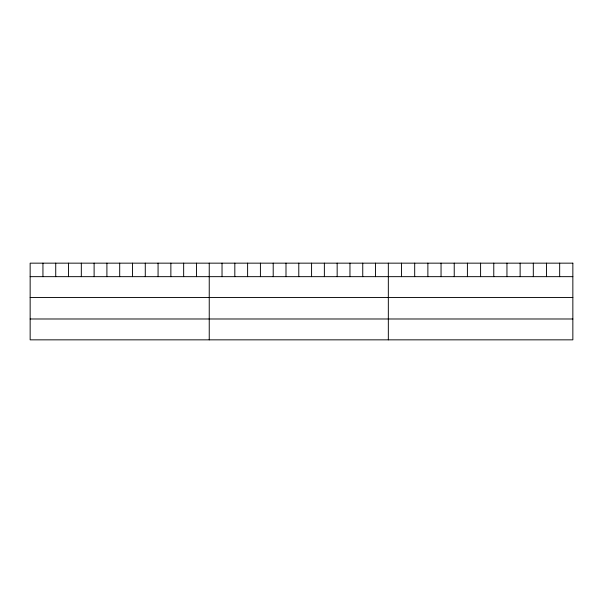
<?xml version="1.0" encoding="UTF-8"?>
<svg xmlns="http://www.w3.org/2000/svg" width="603" height="603" viewBox="0 0 603 603"><rect width="100%" height="100%" fill="white"/><g stroke="black" fill="none" stroke-linecap="round" stroke-linejoin="round"><path stroke-width="0.9" d="M30.15 276.656L572.85 276.656M30.15 297.505L572.85 297.505M30.15 318.987L572.85 318.987M559.667 263.157L559.667 276.656M546.491 263.157L546.491 276.656M533.308 263.157L533.308 276.656M520.133 263.157L520.133 276.656M506.95 263.157L506.95 276.656M493.774 263.157L493.774 276.656M480.591 263.157L480.591 276.656M467.408 263.157L467.408 276.656M454.232 263.157L454.232 276.656M441.049 263.157L441.049 276.656M427.874 263.157L427.874 276.656M414.691 263.157L414.691 276.656M401.515 263.157L401.515 276.656M388.332 263.157L388.332 339.843M375.541 263.157L375.541 276.656M362.75 263.157L362.75 276.656M349.959 263.157L349.959 276.656M337.16 263.157L337.16 276.656M324.369 263.157L324.369 276.656M311.578 263.157L311.578 276.656M298.786 263.157L298.786 276.656M285.995 263.157L285.995 276.656M273.204 263.157L273.204 276.656M260.413 263.157L260.413 276.656M247.614 263.157L247.614 276.656M234.823 263.157L234.823 276.656M222.032 263.157L222.032 276.656M209.241 263.157L209.241 339.843M196.45 263.157L196.45 276.656M183.659 263.157L183.659 276.656M170.868 263.157L170.868 276.656M158.069 263.157L158.069 276.656M145.278 263.157L145.278 276.656M132.487 263.157L132.487 276.656M119.696 263.157L119.696 276.656M106.904 263.157L106.904 276.656M94.113 263.157L94.113 276.656M81.322 263.157L81.322 276.656M68.523 263.157L68.523 276.656M55.732 263.157L55.732 276.656M42.941 263.157L42.941 276.656M572.85 263.157L30.15 263.157L30.15 339.843L572.85 339.843L572.85 263.157"/></g></svg>
